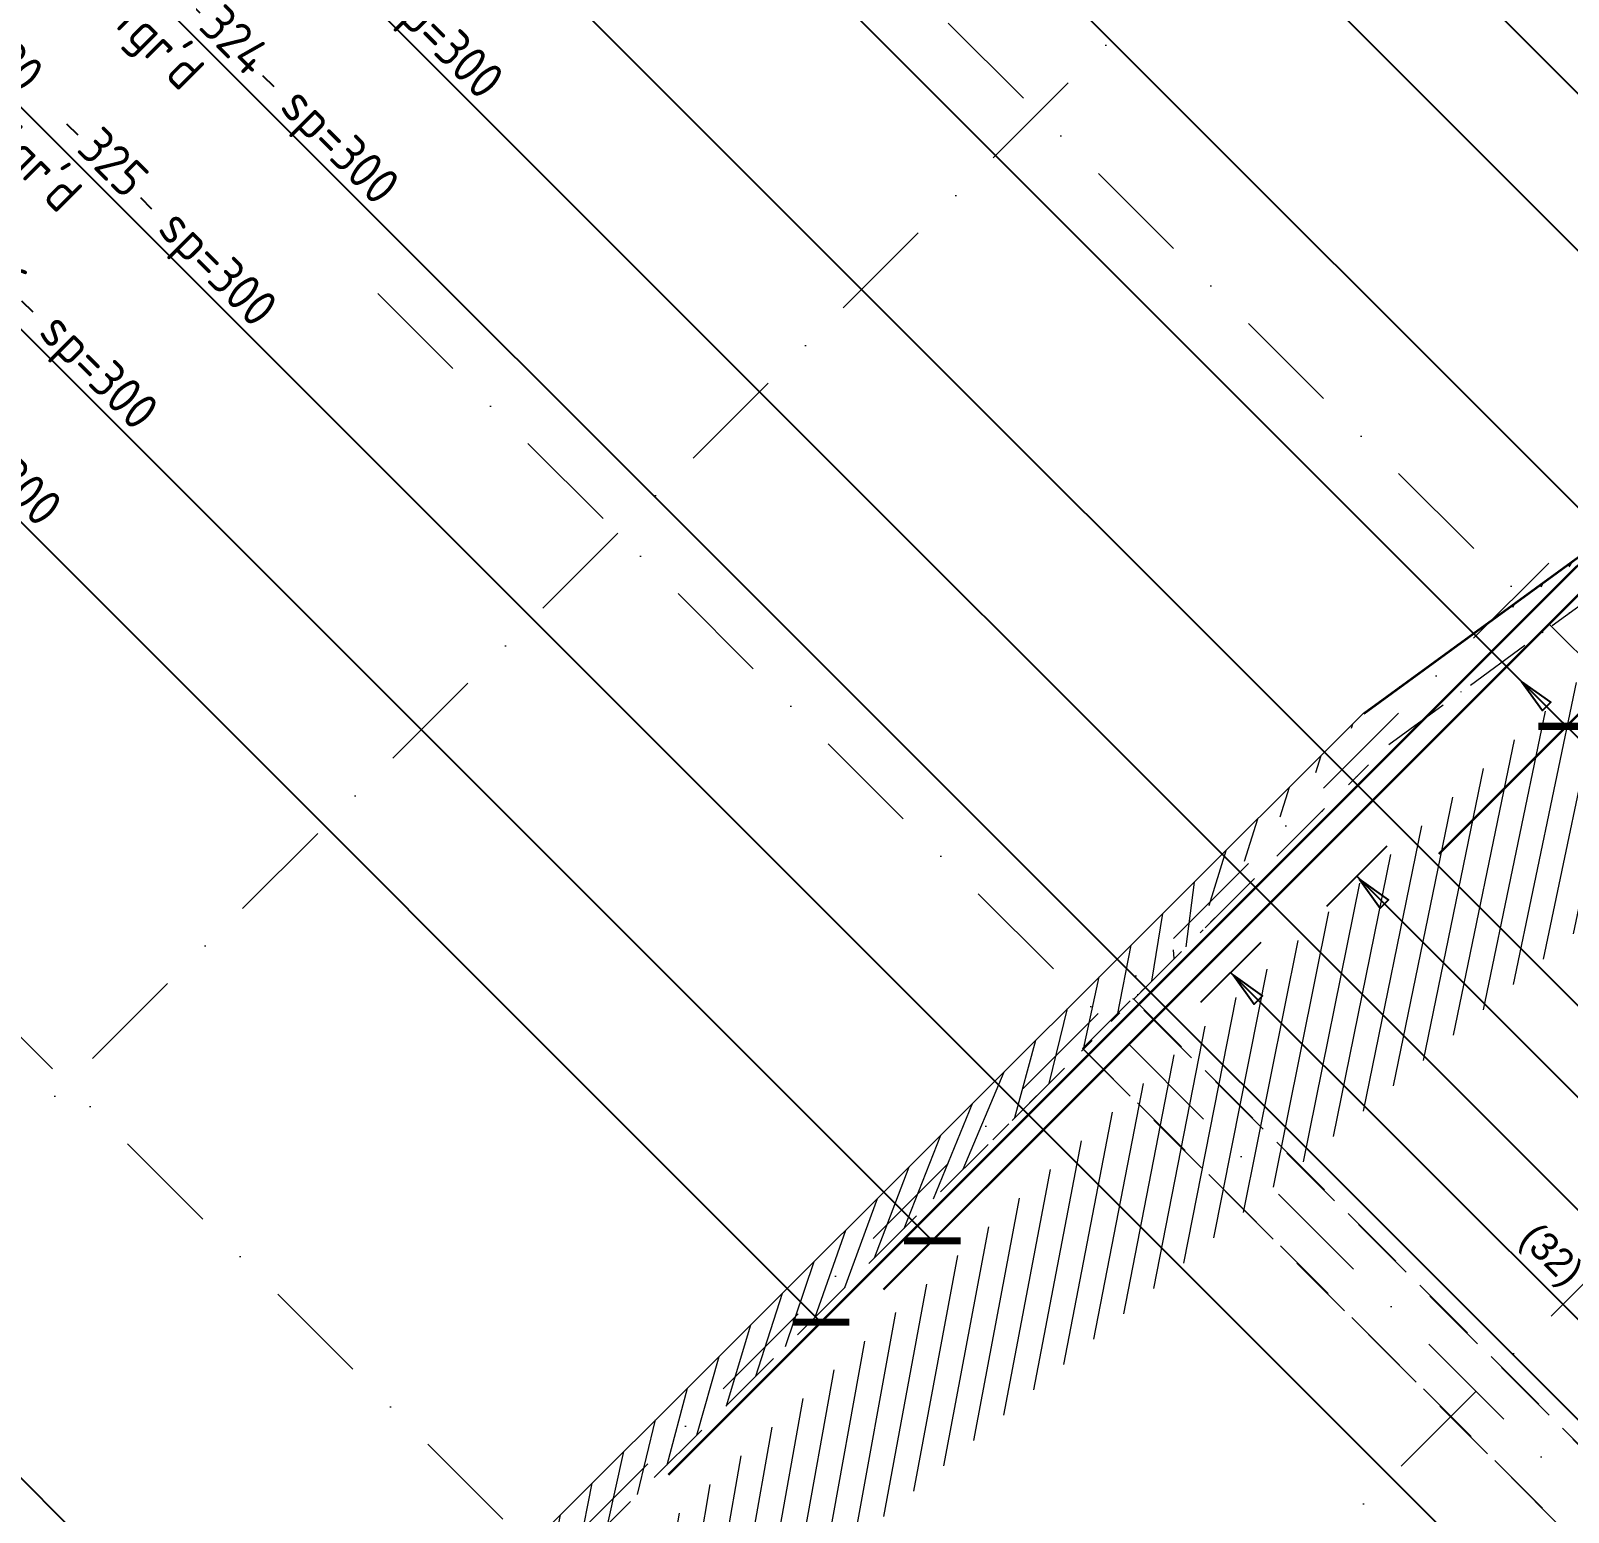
# Model space of a CAD drawing. Extents: x 660761725 to 1323371458, y 2734871439 to 5470067957.
# Drawn here: x 661587591 to 661598454, y 2735042641 to 2735053111 of the extents above; entities that cross this region are included whole.
import ezdxf
from ezdxf.enums import TextEntityAlignment as Align

# ---------------------------------------------------------------- set-up
doc = ezdxf.new("R2010")
doc.units = 0
for name, pattern in [('AXES', [1.95, 1.2, -0.25, 0.25, -0.25]), ('Hidden', [714.375, 476.25, -238.125]), ('sbp_axis_short', [10, 5, -2.5, 0, -2.5])]:
    doc.linetypes.add(name, pattern=pattern)
doc.layers.add('A-DETL', color=5, linetype='Continuous', lineweight=9, true_color=0x0000ff)
for name, color, linetype, lineweight in [('A-FLOR-PATT', 7, 'Continuous', 15), ('A-ROOF', 7, 'Continuous', 15), ('A-WALL', 7, 'Continuous', 15), ('S-GRID', 7, 'Continuous', 9)]:
    doc.layers.add(name, color=color, linetype=linetype, lineweight=lineweight)
for name, color, linetype in [('S-AXIS', 20, 'AXES'), ('S-RBAR-T20', 10, 'Continuous'), ('S-RDIMO', 8, 'Continuous'), ('S-SIMPLETEXT', 7, 'Continuous')]:
    doc.layers.add(name, color=color, linetype=linetype)
doc.styles.add('ARMACAD', font='isocp.shx')

# ---------------------------------------------------------------- blocks, each defined once
blk = doc.blocks.new('I am… All Range.')
at = {"layer": 'S-GRID', "color": 8, "linetype": 'sbp_axis_short', "lineweight": 13, "ltscale": 150}
for p, q in [((662613679.1571203, 2734523360.248725), (662679782.7279356, 2734589463.81954)), ((662607615.8569804, 2734529423.548865), (662643100.4238242, 2734564908.115708)), ((662611009.9695301, 2734526029.436315), (662646494.6183763, 2734561514.085161)), ((662625330.4193549, 2734550528.670175), (662653950.0332651, 2734521909.056264)), ((662622360.5708737, 2734547558.821693), (662650980.3147497, 2734518939.077817)), ((662618471.4835767, 2734543669.734396), (662647091.3762469, 2734515049.841725))]:
    blk.add_line(p, q, dxfattribs=at)
blk = doc.blocks.new('I am… Atomic.')
at = {"layer": 'A-FLOR-PATT', "transparency": 33554600}
h = blk.add_hatch(dxfattribs=at)
h.set_pattern_fill('ANSI31', color=8, scale=50, angle=30, style=0)
h.set_pattern_definition([(74.99999999999999, (0, 0), (-153.3407249233896, 41.08752341002518), [])])
edge = h.paths.add_edge_path()
edge.add_line((662389967.6433319, 2734579123.010657), (662390007.8012236, 2734579503.468677))
edge.add_line((662342114.705975, 2734544592.546931), (662390007.8012234, 2734579503.468677))
edge.add_line((662363195.8073889, 2734559608.047176), (662389967.7690635, 2734579123.040917))
edge.add_line((662362417.6524743, 2734559040.823584), (662363719.8899552, 2734559990.06879))
edge.add_line((662346720.4841449, 2734547598.623516), (662362783.6519626, 2734559307.613063))
edge.add_line((662345821.5310795, 2734546943.346041), (662347578.010761, 2734548223.703842))
edge.add_line((662342292.6126368, 2734544370.997322), (662346307.4227723, 2734547297.529027))
edge.add_line((662325865.2845687, 2734528370.671522), (662342114.6925843, 2734544592.5523))
edge.add_line((662340490.7204528, 2734542572.157625), (662342149.9785906, 2734544228.604904))
edge.add_line((662339422.0417168, 2734541505.28928), (662341320.3495216, 2734543400.381265))
edge.add_line((662336597.6306283, 2734538685.662872), (662340136.8031961, 2734542218.839921))
edge.add_line((662332705.8949801, 2734534800.520002), (662336243.7133716, 2734538332.345168))
edge.add_line((662332253.0745114, 2734534348.466631), (662332782.9359009, 2734534877.430412))
edge.add_line((662326312.3910785, 2734528417.846987), (662332351.9776915, 2734534447.202265))
edge.add_line((662325865.2845687, 2734528370.671522), (662326312.3910785, 2734528417.846987))
at = {"layer": 'A-DETL', "color": 8, "linetype": 'Hidden', "lineweight": 9}
for p, q in [((662342292.6126368, 2734544370.997322), (662346307.4227723, 2734547297.529027)), ((662340490.7204528, 2734542572.157625), (662342149.9785906, 2734544228.604904)), ((662340128.0735683, 2734542222.337516), (662340481.5629874, 2734542575.826638)), ((662340481.5629874, 2734542575.826638), (662340490.7204528, 2734542572.157625)), ((662347466.9521514, 2734535590.430546), (662340481.5629874, 2734542575.826638)), ((662340490.7204528, 2734542572.157625), (662347269.6578435, 2734535793.215594)), ((662336597.6306283, 2734538685.662872), (662340136.8031961, 2734542218.839921)), ((662340128.0735683, 2734542222.337516), (662346962.0582663, 2734535388.346041)), ((662346915.8904798, 2734535439.747996), (662340136.8031961, 2734542218.839921))]:
    blk.add_line(p, q, dxfattribs=at)
at = {"layer": 'A-ROOF', "color": 8, "lineweight": 13}
for p, q in [((662389680.6962347, 2734579264.969228), (662342118.9841868, 2734544586.677794)), ((662342114.69258, 2734544592.552298), (662325865.2845687, 2734528370.671522))]:
    blk.add_line(p, q, dxfattribs=at)
at = {"layer": 'A-WALL', "color": 8, "lineweight": 13}
for p, q in [((662342114.705975, 2734544592.546931), (662390007.8012234, 2734579503.468677)), ((662325865.2845687, 2734528370.671522), (662342114.6925843, 2734544592.5523))]:
    blk.add_line(p, q, dxfattribs=at)
blk = doc.blocks.new('cadf_10')
at = {"color": 1}
for p, q in [((-4.158496580606208, 1.201089783226742), (-5.644468778018359, 1.201089783226742)), ((4.158496580606207, 1.201089783226742), (5.644468778018359, 1.201089783226742))]:
    blk.add_line(p, q, dxfattribs=at)
at = {"style": 'ARMACAD'}
for tag, p in [('$COM1', (-10.93526643674234, 2.542619974829577)), ('$COM2', (-9.757982686735758, -5.302973364669228))]:
    blk.add_attdef(tag, text='', height=3.5, dxfattribs=at).set_placement(p, align=Align.BOTTOM_RIGHT)
at = {"color": 1, "style": 'ARMACAD'}
blk.add_attdef('$NUM', text='', height=3.5, dxfattribs=at).set_placement((0, 0), align=Align.CENTER)
blk = doc.blocks.new('cadf_04')
at = {"color": 8, "const_width": 0.5000000000000002}
blk.add_lwpolyline([(1.414213560521603, 1.414213564246893), (-1.414213556796312, -1.414213556796312)], dxfattribs=at)
blk = doc.blocks.new('CADF_02')
at = {"color": 0}
blk.add_lwpolyline([(0, 0), (2.5, -0.4166666679084301), (2.5, 0.4166666679084301)], close=True, dxfattribs=at)
blk = doc.blocks.new('cadf_03')
at = {"color": 8}
blk.add_lwpolyline([(-3.725290298461914e-09, 2.99999999627471), (3.725290298461914e-09, -3.000000007450581)], dxfattribs=at)
blk.add_blockref('CADF_02', (0.2513523101806641, 0), dxfattribs=at)

msp = doc.modelspace()

# ---------------------------------------------------------------- linework, layer by layer
at = {"layer": 'S-RBAR-T20', "linetype": 'Hidden', "const_width": 16}
for points in [[(661597539.4232726, 2735047292.37924), (661602412.5195606, 2735052165.475254, -0.4142135623730951), (661602535.2025871, 2735052165.47525), (661603349.4360219, 2735051351.241768)], [(661593615.2139729, 2735044214.406023), (661599290.6337719, 2735049889.825503, -0.4142135623730951), (661599413.3167987, 2735049889.8255), (661600227.373458, 2735049075.768795)], [(661592095.2208846, 2735042905.971987), (661598510.1623237, 2735049320.913065, -0.4142135623730951), (661598632.8453505, 2735049320.913062), (661599446.9020087, 2735048506.856356)]]:
    msp.add_lwpolyline(points, format="xyb", dxfattribs=at)
at = {"layer": 'S-RDIMO'}
for p, q in [((661599044.506025, 2735049220.579842), (661591139.0936965, 2735057125.992634)), ((661598124.8147526, 2735048512.447583), (661590325.1819031, 2735056312.080889)), ((661605700.254929, 2735039043.19332), (661589378.2750825, 2735055365.174124)), ((661604872.430397, 2735038426.9278), (661588656.230032, 2735054643.129116)), ((661603340.3064858, 2735038476.639269), (661587915.0237658, 2735053901.922894)), ((661602371.524815, 2735037719.416617), (661587052.0215757, 2735053038.920753)), ((661593960.9883468, 2735044560.180376), (661586267.1349756, 2735052254.0342)), ((661593173.9131227, 2735043984.664164), (661585585.8392336, 2735051572.738497)), ((661598759.4916497, 2735047877.770652), (661598124.8147529, 2735048512.447583)), ((661597619.5587453, 2735032783.568835), (661582208.1145113, 2735048195.013973)), ((661596959.2332219, 2735047135.307152), (661603354.4961843, 2735040740.04382)), ((661596068.8557214, 2735046456.488667), (661602464.1186839, 2735040061.225335))]:
    msp.add_line(p, q, dxfattribs=at)
for points in [[(661601353.7213548, 2735049836.17719), (661592601.5001066, 2735058588.398959)], [(661600692.7847085, 2735049386.799546), (661592046.3429428, 2735058033.241828)]]:
    msp.add_lwpolyline(points, dxfattribs=at)

# ---------------------------------------------------------------- block references
at = {"layer": 'S-AXIS'}
for name, p in [('I am… All Range.', (-1032317.531363606, 503695.4297404289)), ('I am… Atomic.', (-745106.9118326902, 503695.4297404289))]:
    msp.add_blockref(name, p, dxfattribs=at)
at = {"layer": 'S-RDIMO', "xscale": 100, "yscale": 100, "zscale": 100}
for name, p, rotation in [('CADF_02', (661598124.8147526, 2735048512.447584), 314.9999984395566), ('cadf_04', (661598442.1532011, 2735048195.109118), 134.999998493365), ('cadf_03', (661596959.2332219, 2735047135.307152), 314.9999983077614), ('cadf_03', (661596068.8557214, 2735046456.488667), 314.9999983190293), ('cadf_04', (661593960.988347, 2735044560.180377), 134.999998314709), ('cadf_04', (661593173.9131225, 2735043984.664164), 134.9999983251629)]:
    msp.add_blockref(name, p, dxfattribs=dict(at, rotation=rotation))
at = {"layer": 'S-SIMPLETEXT'}
ref = msp.add_blockref('cadf_10', (661589681.5822066, 2735053697.326396), dxfattribs=dict(at, xscale=74.99999998083517, yscale=75, zscale=75, rotation=314.9999983257132))
ref.add_attrib('$NUM', '322', dxfattribs={"color": 1, "height": 262.5, "rotation": 315, "style": 'ARMACAD', "flags": 2}).set_placement((661589681.5822066, 2735053697.326396), align=Align.CENTER)
ref.add_attrib('$COM1', '2-T20         sp=300', dxfattribs={"height": 262.5, "rotation": 315, "style": 'ARMACAD', "flags": 2}).set_placement((661590770.9462012, 2735052607.962337), align=Align.RIGHT)
ref = msp.add_blockref('cadf_10', (661588944.9385972, 2735052951.557517), dxfattribs=dict(at, xscale=74.99999998083517, yscale=75, zscale=75, rotation=314.9999983257133))
ref.add_attrib('$NUM', '324', dxfattribs={"color": 1, "height": 262.5, "rotation": 315, "style": 'ARMACAD', "flags": 2}).set_placement((661588944.9385972, 2735052951.557517), align=Align.CENTER)
ref.add_attrib('$COM1', '6-T20         sp=300', dxfattribs={"height": 262.5, "rotation": 315, "style": 'ARMACAD', "flags": 2}).set_placement((661590034.3025919, 2735051862.193459), align=Align.RIGHT)
ref = msp.add_blockref('cadf_10', (661588081.9364073, 2735052088.555377), dxfattribs=dict(at, xscale=74.99999998083517, yscale=75, zscale=75, rotation=314.9999983257133))
ref.add_attrib('$NUM', '325', dxfattribs={"color": 1, "height": 262.5, "rotation": 315, "style": 'ARMACAD', "flags": 2}).set_placement((661588081.9364073, 2735052088.555377), align=Align.CENTER)
ref.add_attrib('$COM1', '6-T20         sp=300', dxfattribs={"height": 262.5, "rotation": 315, "style": 'ARMACAD', "flags": 2}).set_placement((661589171.3004022, 2735050999.191318), align=Align.RIGHT)
ref = msp.add_blockref('cadf_10', (661587241.3651496, 2735051359.353484), dxfattribs=dict(at, xscale=74.99999998083517, yscale=75, zscale=75, rotation=314.9999983257133))
ref.add_attrib('$NUM', '326', dxfattribs={"color": 1, "height": 262.5, "rotation": 315, "style": 'ARMACAD', "flags": 2}).set_placement((661587241.3651496, 2735051359.353484), align=Align.CENTER)
ref.add_attrib('$COM1', '1-T20         sp=300', dxfattribs={"height": 262.5, "rotation": 315, "style": 'ARMACAD', "flags": 2}).set_placement((661588330.7291443, 2735050269.989425), align=Align.RIGHT)
ref = msp.add_blockref('cadf_10', (661586560.0694076, 2735050678.057782), dxfattribs=dict(at, xscale=74.99999998083516, yscale=75, zscale=75, rotation=314.9999983257133))
ref.add_attrib('$NUM', '327', dxfattribs={"color": 1, "height": 262.5, "rotation": 315, "style": 'ARMACAD', "flags": 2}).set_placement((661586560.0694076, 2735050678.057782), align=Align.CENTER)
ref.add_attrib('$COM1', '1-T20         sp=300', dxfattribs={"height": 262.5, "rotation": 315, "style": 'ARMACAD', "flags": 2}).set_placement((661587649.4334024, 2735049588.693723), align=Align.RIGHT)

# ---------------------------------------------------------------- texts
at = {"layer": 'S-RDIMO'}
msp.add_text('(32)', height=200, rotation=314.9999983190293, dxfattribs=at).set_placement((661598102.1117195, 2735044564.653911))
at = {"layer": 'S-SIMPLETEXT', "style": 'ARMACAD'}
for p in [(661588652.4584678, 2735052671.460095), (661587789.4562778, 2735051808.457955)]:
    msp.add_text("T1 Stgr'd", height=262.5, rotation=315, dxfattribs=at).set_placement(p, align=Align.RIGHT)

doc.saveas('drawing.dxf')
